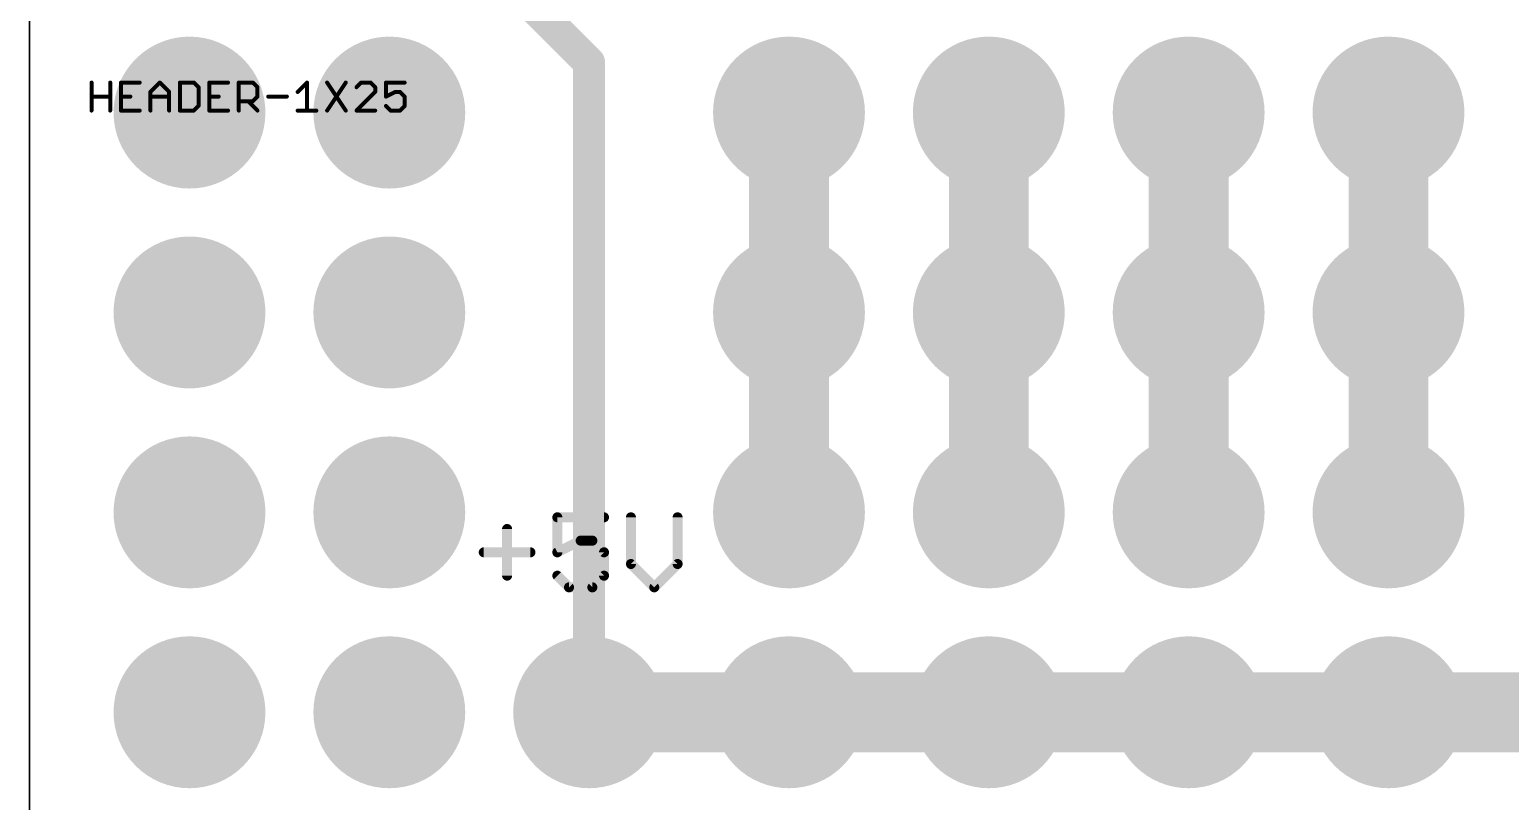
# Model space of a CAD drawing. Extents: x -0.1 to 65.3, y 0 to 30.1.
# Drawn here: x 0 to 18.82, y 10.22 to 20.03 of the extents above; entities that cross this region are included whole.
import ezdxf

# ---------------------------------------------------------------- set-up
doc = ezdxf.new("R2010")
doc.units = 0
for name, color, linetype in [('114', 6, 'CONTINUOUS'), ('16', 132, 'CONTINUOUS'), ('18', 110, 'CONTINUOUS'), ('20', 4, 'CONTINUOUS'), ('21', 40, 'CONTINUOUS'), ('27', 253, 'CONTINUOUS'), ('30', 253, 'CONTINUOUS')]:
    doc.layers.add(name, color=color, linetype=linetype)

# ---------------------------------------------------------------- blocks, each defined once
blk = doc.blocks.new('RECT')
blk.add_solid([(-0.5, -0.5), (0.5, -0.5), (-0.5, 0.5), (0.5, 0.5)])
blk = doc.blocks.new('ROUNDV')
at = {"const_width": 0.5}
blk.add_lwpolyline([(0, -0.25, 1), (0, 0.25, 1), (0, -0.25)], format="xyb", dxfattribs=at)

msp = doc.modelspace()

# ---------------------------------------------------------------- linework, layer by layer
at = {"layer": '114'}
for points, const_width in [([(6.0688, 13.6828), (6.0688, 13.0896)], 0.127), ([(7.3009, 13.8311), (6.7077, 13.8311)], 0.127), ([(6.7077, 13.8311), (6.7077, 13.3862)], 0.127), ([(7.6433, 13.8311), (7.6433, 13.2379)], 0.127), ([(8.2364, 13.2379), (8.2364, 13.8311)], 0.127), ([(6.7077, 13.3862), (7.0043, 13.5345)], 0.127), ([(7.0043, 13.5345), (7.1526, 13.5345)], 0.127), ([(7.1526, 13.5345), (7.3009, 13.3862)], 0.127), ([(5.7722, 13.3862), (6.3654, 13.3862)], 0.127), ([(7.3009, 13.3862), (7.3009, 13.0896)], 0.127), ([(7.6433, 13.2379), (7.9398, 12.9413)], 0.127), ([(7.9398, 12.9413), (8.2364, 13.2379)], 0.127), ([(6.856, 12.9413), (6.7077, 13.0896)], 0.127), ([(7.1526, 12.9413), (6.856, 12.9413)], 0.127), ([(7.3009, 13.0896), (7.1526, 12.9413)], 0.127), ([(7.112, 11.3538), (24.892, 11.3538)], 0.8128)]:
    msp.add_lwpolyline(points, dxfattribs=dict(at, const_width=const_width))
for points, const_width in [([(6.1006, 13.6828, 1), (6.0371, 13.6828)], 0.0635), ([(6.7077, 13.8628, 1), (6.7077, 13.7993)], 0.0635), ([(6.7395, 13.8311, 1), (6.676, 13.8311)], 0.0635), ([(7.3009, 13.7993, 1), (7.3009, 13.8628)], 0.0635), ([(7.675, 13.8311, 1), (7.6115, 13.8311)], 0.0635), ([(8.2682, 13.8311, 1), (8.2047, 13.8311)], 0.0635), ([(7.0043, 13.5662, 1), (7.0043, 13.5027)], 0.0635), ([(7.0185, 13.5061, 1), (6.9901, 13.5629)], 0.0635), ([(7.1751, 13.5569, 1), (7.1302, 13.512)], 0.0635), ([(7.1526, 13.5027, 1), (7.1526, 13.5662)], 0.0635), ([(5.7722, 13.4179, 1), (5.7722, 13.3544)], 0.0635), ([(6.3654, 13.3544, 1), (6.3654, 13.4179)], 0.0635), ([(6.6935, 13.4146, 1), (6.7219, 13.3578)], 0.0635), ([(6.676, 13.3862, 1), (6.7395, 13.3862)], 0.0635), ([(7.3327, 13.3862, 1), (7.2692, 13.3862)], 0.0635), ([(7.2785, 13.3637, 1), (7.3234, 13.4086)], 0.0635), ([(7.6657, 13.2603, 1), (7.6208, 13.2154)], 0.0635), ([(7.6115, 13.2379, 1), (7.675, 13.2379)], 0.0635), ([(8.2047, 13.2379, 1), (8.2682, 13.2379)], 0.0635), ([(8.2589, 13.2154, 1), (8.214, 13.2603)], 0.0635), ([(6.0371, 13.0896, 1), (6.1006, 13.0896)], 0.0635), ([(6.7302, 13.112, 1), (6.6853, 13.0671)], 0.0635), ([(6.856, 12.9731, 1), (6.856, 12.9095)], 0.0635), ([(6.8336, 12.9188, 1), (6.8785, 12.9638)], 0.0635), ([(7.1302, 12.9638, 1), (7.1751, 12.9188)], 0.0635), ([(7.1526, 12.9095, 1), (7.1526, 12.9731)], 0.0635), ([(7.2692, 13.0896, 1), (7.3327, 13.0896)], 0.0635), ([(7.3234, 13.0671, 1), (7.2785, 13.112)], 0.0635), ([(7.9174, 12.9638, 1), (7.9623, 12.9188)], 0.0635), ([(7.9174, 12.9188, 1), (7.9623, 12.9638)], 0.0635), ([(7.112, 11.557, 1), (7.112, 11.1506)], 0.4064)]:
    msp.add_lwpolyline(points, format="xyb", dxfattribs=dict(at, const_width=const_width))
at = {"layer": '16'}
for points, const_width in [([(7.112, 19.6088), (6.096, 20.6248)], 0.4064), ([(7.112, 11.3538), (7.112, 19.6088)], 0.4064), ([(9.652, 18.9738), (9.652, 16.4338)], 0.6096), ([(12.192, 18.9738), (12.192, 16.4338)], 0.6096), ([(14.732, 18.9738), (14.732, 16.4338)], 0.6096), ([(17.272, 18.9738), (17.272, 16.4338)], 0.6096), ([(9.652, 16.4338), (9.652, 13.8938)], 0.6096), ([(12.192, 16.4338), (12.192, 13.8938)], 0.6096), ([(14.732, 16.4338), (14.732, 13.8938)], 0.6096), ([(17.272, 16.4338), (17.272, 13.8938)], 0.6096), ([(7.112, 11.3538), (9.652, 11.3538)], 0.8128), ([(9.652, 11.3538), (12.192, 11.3538)], 0.8128), ([(12.192, 11.3538), (14.732, 11.3538)], 0.8128), ([(14.732, 11.3538), (17.272, 11.3538)], 0.8128), ([(17.272, 11.3538), (19.812, 11.3538)], 0.8128)]:
    msp.add_lwpolyline(points, dxfattribs=dict(at, const_width=const_width))
for points, const_width in [([(7.2136, 19.6088, 1), (7.0104, 19.6088)], 0.2032), ([(7.0402, 19.537, 1), (7.1838, 19.6806)], 0.2032), ([(9.8044, 18.9738, 1), (9.4996, 18.9738)], 0.3048), ([(12.3444, 18.9738, 1), (12.0396, 18.9738)], 0.3048), ([(14.8844, 18.9738, 1), (14.5796, 18.9738)], 0.3048), ([(17.4244, 18.9738, 1), (17.1196, 18.9738)], 0.3048), ([(9.8044, 16.4338, 1), (9.4996, 16.4338)], 0.3048), ([(9.4996, 16.4338, 1), (9.8044, 16.4338)], 0.3048), ([(12.3444, 16.4338, 1), (12.0396, 16.4338)], 0.3048), ([(12.0396, 16.4338, 1), (12.3444, 16.4338)], 0.3048), ([(14.8844, 16.4338, 1), (14.5796, 16.4338)], 0.3048), ([(14.5796, 16.4338, 1), (14.8844, 16.4338)], 0.3048), ([(17.4244, 16.4338, 1), (17.1196, 16.4338)], 0.3048), ([(17.1196, 16.4338, 1), (17.4244, 16.4338)], 0.3048), ([(9.4996, 13.8938, 1), (9.8044, 13.8938)], 0.3048), ([(12.0396, 13.8938, 1), (12.3444, 13.8938)], 0.3048), ([(14.5796, 13.8938, 1), (14.8844, 13.8938)], 0.3048), ([(17.1196, 13.8938, 1), (17.4244, 13.8938)], 0.3048), ([(7.112, 11.557, 1), (7.112, 11.1506)], 0.4064), ([(9.652, 11.557, 1), (9.652, 11.1506)], 0.4064), ([(9.652, 11.1506, 1), (9.652, 11.557)], 0.4064), ([(12.192, 11.557, 1), (12.192, 11.1506)], 0.4064), ([(12.192, 11.1506, 1), (12.192, 11.557)], 0.4064), ([(14.732, 11.557, 1), (14.732, 11.1506)], 0.4064), ([(14.732, 11.1506, 1), (14.732, 11.557)], 0.4064), ([(17.272, 11.557, 1), (17.272, 11.1506)], 0.4064), ([(17.272, 11.1506, 1), (17.272, 11.557)], 0.4064), ([(7.0104, 11.3538, 1), (7.2136, 11.3538)], 0.2032)]:
    msp.add_lwpolyline(points, format="xyb", dxfattribs=dict(at, const_width=const_width))
at = {"layer": '20'}
for p, q in [((0, 11.0078), (0, 27.0078)), ((0, 3.0078), (0, 18.5078))]:
    msp.add_line(p, q, dxfattribs=at)
at = {"layer": '21'}
msp.add_line((0, 27.0078), (0, 3.0078), dxfattribs=at)
at = {"layer": '21', "const_width": 0.6096}
for points in [[(9.652, 18.9738), (9.652, 13.6398)], [(12.192, 18.9738), (12.192, 13.6398)], [(14.732, 18.9738), (14.732, 13.6398)], [(17.272, 18.9738), (17.272, 13.6398)]]:
    msp.add_lwpolyline(points, dxfattribs=at)
at = {"layer": '21', "const_width": 0.3048}
for points in [[(9.8044, 18.9738, 1), (9.4996, 18.9738)], [(12.3444, 18.9738, 1), (12.0396, 18.9738)], [(14.8844, 18.9738, 1), (14.5796, 18.9738)], [(17.4244, 18.9738, 1), (17.1196, 18.9738)], [(9.4996, 13.6398, 1), (9.8044, 13.6398)], [(12.0396, 13.6398, 1), (12.3444, 13.6398)], [(14.5796, 13.6398, 1), (14.8844, 13.6398)], [(17.1196, 13.6398, 1), (17.4244, 13.6398)]]:
    msp.add_lwpolyline(points, format="xyb", dxfattribs=at)
at = {"layer": '27', "const_width": 0.0508}
for points in [[(0.7874, 18.9992), (0.7874, 19.3551)], [(0.7874, 19.1772), (1.0247, 19.1772)], [(1.0247, 19.3551), (1.0247, 18.9992)], [(1.3989, 19.3551), (1.1616, 19.3551)], [(1.1616, 19.3551), (1.1616, 18.9992)], [(1.1616, 19.1772), (1.2802, 19.1772)], [(1.5358, 19.2365), (1.6544, 19.3551)], [(1.5358, 18.9992), (1.5358, 19.2365)], [(1.5358, 19.1772), (1.7731, 19.1772)], [(1.6544, 19.3551), (1.7731, 19.2365)], [(1.7731, 19.2365), (1.7731, 18.9992)], [(1.91, 19.3551), (1.91, 18.9992)], [(2.088, 19.3551), (1.91, 19.3551)], [(2.1473, 19.2958), (2.088, 19.3551)], [(2.1473, 19.0585), (2.1473, 19.2958)], [(2.5215, 19.3551), (2.2842, 19.3551)], [(2.2842, 19.3551), (2.2842, 18.9992)], [(2.2842, 19.1772), (2.4029, 19.1772)], [(2.6584, 18.9992), (2.6584, 19.3551)], [(2.6584, 19.3551), (2.8364, 19.3551)], [(2.8364, 19.3551), (2.8957, 19.2958)], [(2.8957, 19.1772), (2.8364, 19.1178)], [(2.8957, 19.2958), (2.8957, 19.1772)], [(3.0326, 19.1772), (3.2699, 19.1772)], [(3.4068, 19.2365), (3.5255, 19.3551)], [(3.5255, 19.3551), (3.5255, 18.9992)], [(3.7811, 19.3551), (4.0183, 18.9992)], [(4.0183, 19.3551), (3.7811, 18.9992)], [(4.2146, 19.3551), (4.1553, 19.2958)], [(4.1553, 18.9992), (4.3925, 19.2365)], [(4.3332, 19.3551), (4.2146, 19.3551)], [(4.3925, 19.2958), (4.3332, 19.3551)], [(4.3925, 19.2365), (4.3925, 19.2958)], [(4.7667, 19.3551), (4.5295, 19.3551)], [(4.5295, 19.3551), (4.5295, 19.1772)], [(4.5295, 19.1772), (4.6481, 19.2365)], [(4.6481, 19.2365), (4.7074, 19.2365)], [(4.7074, 19.2365), (4.7667, 19.1772)], [(4.7667, 19.1772), (4.7667, 19.0585)], [(1.1616, 18.9992), (1.3989, 18.9992)], [(1.91, 18.9992), (2.088, 18.9992)], [(2.088, 18.9992), (2.1473, 19.0585)], [(2.2842, 18.9992), (2.5215, 18.9992)], [(2.8364, 19.1178), (2.6584, 19.1178)], [(2.7771, 19.1178), (2.8957, 18.9992)], [(3.4068, 18.9992), (3.6441, 18.9992)], [(4.3925, 18.9992), (4.1553, 18.9992)], [(4.5888, 18.9992), (4.5295, 19.0585)], [(4.7074, 18.9992), (4.5888, 18.9992)], [(4.7667, 19.0585), (4.7074, 18.9992)]]:
    msp.add_lwpolyline(points, dxfattribs=at)
at = {"layer": '27', "const_width": 0.0254}
for points in [[(0.8001, 19.3551, 1), (0.7747, 19.3551)], [(0.7874, 19.1898, 1), (0.7874, 19.1645)], [(1.0374, 19.3551, 1), (1.012, 19.3551)], [(1.0247, 19.1645, 1), (1.0247, 19.1898)], [(1.1616, 19.3678, 1), (1.1616, 19.3424)], [(1.1743, 19.3551, 1), (1.1489, 19.3551)], [(1.1616, 19.1898, 1), (1.1616, 19.1645)], [(1.2802, 19.1645, 1), (1.2802, 19.1898)], [(1.3989, 19.3424, 1), (1.3989, 19.3678)], [(1.5485, 19.2365, 1), (1.5231, 19.2365)], [(1.5268, 19.2454, 1), (1.5448, 19.2275)], [(1.5358, 19.1898, 1), (1.5358, 19.1645)], [(1.6634, 19.3641, 1), (1.6455, 19.3461)], [(1.6634, 19.3461, 1), (1.6455, 19.3641)], [(1.7858, 19.2365, 1), (1.7604, 19.2365)], [(1.7641, 19.2275, 1), (1.7821, 19.2454)], [(1.7731, 19.1645, 1), (1.7731, 19.1898)], [(1.9227, 19.3551, 1), (1.8973, 19.3551)], [(1.91, 19.3678, 1), (1.91, 19.3424)], [(2.0969, 19.3641, 1), (2.079, 19.3461)], [(2.088, 19.3424, 1), (2.088, 19.3678)], [(2.16, 19.2958, 1), (2.1346, 19.2958)], [(2.1383, 19.2868, 1), (2.1563, 19.3048)], [(2.2842, 19.3678, 1), (2.2842, 19.3424)], [(2.2969, 19.3551, 1), (2.2715, 19.3551)], [(2.2842, 19.1898, 1), (2.2842, 19.1645)], [(2.4029, 19.1645, 1), (2.4029, 19.1898)], [(2.5215, 19.3424, 1), (2.5215, 19.3678)], [(2.6711, 19.3551, 1), (2.6457, 19.3551)], [(2.6584, 19.3678, 1), (2.6584, 19.3424)], [(2.8454, 19.3641, 1), (2.8274, 19.3461)], [(2.8364, 19.3424, 1), (2.8364, 19.3678)], [(2.9084, 19.2958, 1), (2.883, 19.2958)], [(2.8867, 19.2868, 1), (2.9047, 19.3048)], [(2.9047, 19.1682, 1), (2.8867, 19.1861)], [(3.0326, 19.1898, 1), (3.0326, 19.1645)], [(3.2699, 19.1645, 1), (3.2699, 19.1898)], [(3.3979, 19.2454, 1), (3.4158, 19.2275)], [(3.5382, 19.3551, 1), (3.5128, 19.3551)], [(3.5345, 19.3461, 1), (3.5165, 19.3641)], [(3.7916, 19.3621, 1), (3.7705, 19.3481)], [(4.0289, 19.3481, 1), (4.0078, 19.3621)], [(4.1463, 19.3048, 1), (4.1642, 19.2868)], [(4.2146, 19.3678, 1), (4.2146, 19.3424)], [(4.2236, 19.3461, 1), (4.2056, 19.3641)], [(4.3422, 19.3641, 1), (4.3242, 19.3461)], [(4.3332, 19.3424, 1), (4.3332, 19.3678)], [(4.4052, 19.2958, 1), (4.3798, 19.2958)], [(4.3798, 19.2365, 1), (4.4052, 19.2365)], [(4.3835, 19.2868, 1), (4.4015, 19.3048)], [(4.4015, 19.2275, 1), (4.3835, 19.2454)], [(4.5295, 19.3678, 1), (4.5295, 19.3424)], [(4.5422, 19.3551, 1), (4.5168, 19.3551)], [(4.5238, 19.1885, 1), (4.5351, 19.1658)], [(4.6481, 19.2492, 1), (4.6481, 19.2238)], [(4.6538, 19.2251, 1), (4.6424, 19.2478)], [(4.7164, 19.2454, 1), (4.6984, 19.2275)], [(4.7074, 19.2238, 1), (4.7074, 19.2492)], [(4.7794, 19.1772, 1), (4.754, 19.1772)], [(4.7578, 19.1682, 1), (4.7757, 19.1861)], [(4.7667, 19.3424, 1), (4.7667, 19.3678)], [(0.7747, 18.9992, 1), (0.8001, 18.9992)], [(1.012, 18.9992, 1), (1.0374, 18.9992)], [(1.1616, 19.0119, 1), (1.1616, 18.9865)], [(1.1489, 18.9992, 1), (1.1743, 18.9992)], [(1.3989, 18.9865, 1), (1.3989, 19.0119)], [(1.5231, 18.9992, 1), (1.5485, 18.9992)], [(1.7604, 18.9992, 1), (1.7858, 18.9992)], [(1.91, 19.0119, 1), (1.91, 18.9865)], [(1.8973, 18.9992, 1), (1.9227, 18.9992)], [(2.079, 19.0082, 1), (2.0969, 18.9902)], [(2.088, 18.9865, 1), (2.088, 19.0119)], [(2.1346, 19.0585, 1), (2.16, 19.0585)], [(2.1563, 19.0495, 1), (2.1383, 19.0675)], [(2.2842, 19.0119, 1), (2.2842, 18.9865)], [(2.2715, 18.9992, 1), (2.2969, 18.9992)], [(2.5215, 18.9865, 1), (2.5215, 19.0119)], [(2.6584, 19.1305, 1), (2.6584, 19.1051)], [(2.6457, 18.9992, 1), (2.6711, 18.9992)], [(2.786, 19.1268, 1), (2.7681, 19.1089)], [(2.8274, 19.1268, 1), (2.8454, 19.1089)], [(2.8364, 19.1051, 1), (2.8364, 19.1305)], [(2.883, 19.1772, 1), (2.9084, 19.1772)], [(2.8867, 18.9902, 1), (2.9047, 19.0082)], [(3.4068, 19.0119, 1), (3.4068, 18.9865)], [(3.5128, 18.9992, 1), (3.5382, 18.9992)], [(3.6441, 18.9865, 1), (3.6441, 19.0119)], [(3.7705, 19.0062, 1), (3.7916, 18.9922)], [(4.0078, 18.9922, 1), (4.0289, 19.0062)], [(4.1553, 19.0119, 1), (4.1553, 18.9865)], [(4.1463, 19.0082, 1), (4.1642, 18.9902)], [(4.3925, 18.9865, 1), (4.3925, 19.0119)], [(4.5168, 19.1772, 1), (4.5422, 19.1772)], [(4.5384, 19.0675, 1), (4.5205, 19.0495)], [(4.5888, 19.0119, 1), (4.5888, 18.9865)], [(4.5798, 18.9902, 1), (4.5978, 19.0082)], [(4.6984, 19.0082, 1), (4.7164, 18.9902)], [(4.7074, 18.9865, 1), (4.7074, 19.0119)], [(4.754, 19.0585, 1), (4.7794, 19.0585)], [(4.7757, 19.0495, 1), (4.7578, 19.0675)]]:
    msp.add_lwpolyline(points, format="xyb", dxfattribs=at)

# ---------------------------------------------------------------- block references
at = {"layer": '18', "xscale": 1.9304, "yscale": 1.9304}
for p in [(2.032, 18.9738), (2.032, 18.9738), (4.572, 18.9738), (4.572, 18.9738), (9.652, 18.9738), (9.652, 18.9738), (12.192, 18.9738), (12.192, 18.9738), (14.732, 18.9738), (14.732, 18.9738), (17.272, 18.9738), (17.272, 18.9738), (2.032, 16.4338), (2.032, 16.4338), (4.572, 16.4338), (4.572, 16.4338), (9.652, 16.4338), (9.652, 16.4338), (12.192, 16.4338), (12.192, 16.4338), (14.732, 16.4338), (14.732, 16.4338), (17.272, 16.4338), (17.272, 16.4338), (2.032, 13.8938), (2.032, 13.8938), (4.572, 13.8938), (4.572, 13.8938), (9.652, 13.8938), (9.652, 13.8938), (12.192, 13.8938), (12.192, 13.8938), (14.732, 13.8938), (14.732, 13.8938), (17.272, 13.8938), (17.272, 13.8938), (2.032, 11.3538), (2.032, 11.3538), (4.572, 11.3538), (4.572, 11.3538), (7.112, 11.3538), (7.112, 11.3538), (9.652, 11.3538), (9.652, 11.3538), (12.192, 11.3538), (12.192, 11.3538), (14.732, 11.3538), (14.732, 11.3538), (17.272, 11.3538), (17.272, 11.3538)]:
    msp.add_blockref('ROUNDV', p, dxfattribs=at)
at = {"layer": '30'}
for p, xscale, yscale in [((9.652, 16.4338), 1.016, 6.35), ((12.192, 16.4338), 1.016, 6.35), ((14.732, 16.4338), 1.016, 6.35), ((17.272, 16.4338), 1.016, 6.35), ((16.002, 11.3538), 18.796, 1.016)]:
    msp.add_blockref('RECT', p, dxfattribs=dict(at, xscale=xscale, yscale=yscale))

doc.saveas('drawing.dxf')
